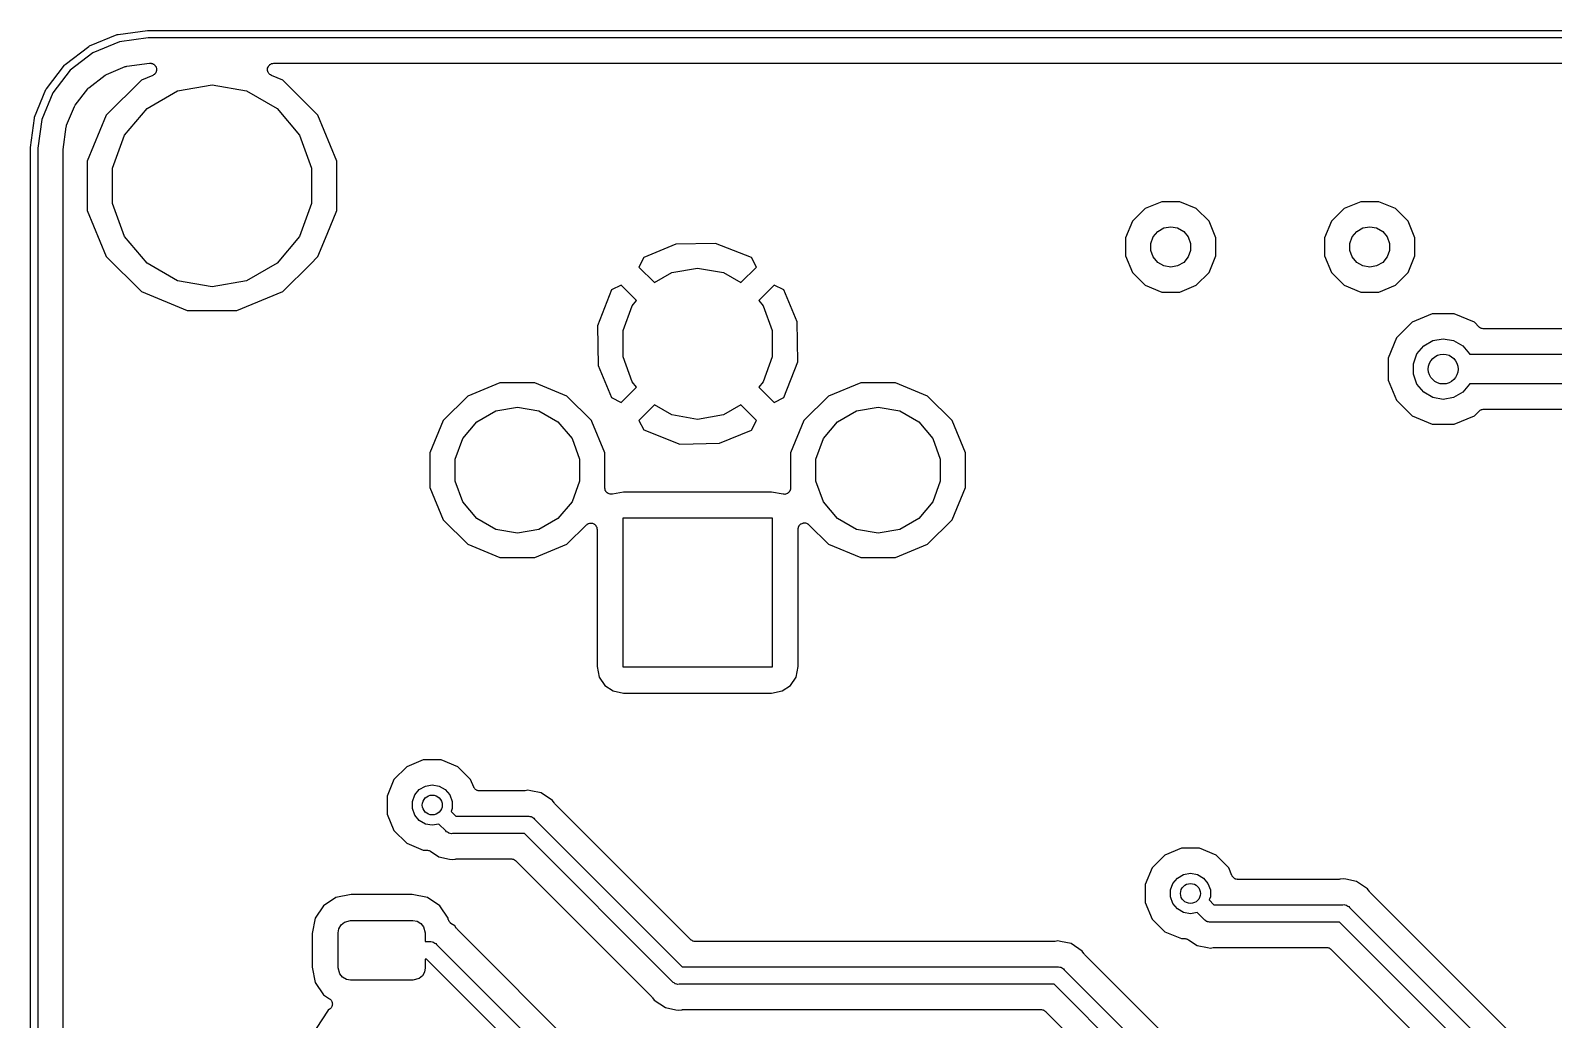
# Model space of a CAD drawing. Extents: x 51.7 to 143, y -96 to -37.9.
# Drawn here: x 51.74 to 82.35, y -57.78 to -37.9 of the extents above; entities that cross this region are included whole.
import ezdxf

# ---------------------------------------------------------------- set-up
doc = ezdxf.new("R2010")
doc.units = 0
doc.header["$MEASUREMENT"] = 0
doc.layers.add('BLACK', color=7, linetype='CONTINUOUS')

msp = doc.modelspace()

# ---------------------------------------------------------------- linework, layer by layer
at = {"layer": 'BLACK', "linetype": 'CONTINUOUS'}
for p, q in [((53.5005, -37.9765), (54.0906, -37.8989)), ((54.0906, -37.8989), (54.0954, -37.898)), ((54.0954, -37.898), (83.9536, -37.898)), ((52.4399, -38.5831), (52.9133, -38.2198)), ((52.9133, -38.2198), (52.9303, -38.21)), ((52.9303, -38.21), (53.4816, -37.9816)), ((53.5299, -38.124), (52.9968, -38.3448)), ((53.4816, -37.9816), (53.5005, -37.9765)), ((54.1069, -38.048), (53.5299, -38.124)), ((83.872, -38.048), (54.1069, -38.048)), ((52.9968, -38.3448), (52.539, -38.696)), ((53.6791, -38.6167), (54.132, -38.5571)), ((54.132, -38.5571), (54.1386, -38.5574)), ((54.1386, -38.5574), (54.1443, -38.5561)), ((54.1443, -38.5561), (54.1463, -38.5564)), ((54.1463, -38.5564), (54.1485, -38.556)), ((54.1485, -38.556), (54.1498, -38.556)), ((54.1498, -38.556), (54.1639, -38.5585)), ((54.1639, -38.5585), (54.176, -38.559)), ((54.176, -38.559), (54.1806, -38.5609)), ((54.1806, -38.5609), (54.188, -38.5619)), ((54.188, -38.5619), (54.1905, -38.5632)), ((54.1905, -38.5632), (54.1933, -38.5637)), ((54.1933, -38.5637), (54.2086, -38.5725)), ((56.572, -38.5733), (56.5887, -38.5637)), ((56.5887, -38.5637), (56.5915, -38.5632)), ((56.5915, -38.5632), (56.594, -38.5619)), ((56.594, -38.5619), (56.6131, -38.5594)), ((56.6131, -38.5594), (56.6322, -38.556)), ((56.6322, -38.556), (83.237, -38.556)), ((52.0628, -39.0703), (52.4261, -38.5969)), ((52.539, -38.696), (52.1878, -39.1538)), ((52.4261, -38.5969), (52.4399, -38.5831)), ((52.9146, -39.0482), (53.2398, -38.7987)), ((53.2398, -38.7987), (53.2545, -38.791)), ((53.2545, -38.791), (53.2685, -38.7821)), ((53.2685, -38.7821), (53.6471, -38.6253)), ((53.6471, -38.6253), (53.6633, -38.6217)), ((53.6633, -38.6217), (53.6791, -38.6167)), ((54.1984, -38.8003), (53.9703, -38.8948)), ((54.2044, -38.7965), (54.1984, -38.8003)), ((54.2072, -38.7956), (54.2044, -38.7965)), ((54.214, -38.7905), (54.2072, -38.7956)), ((54.2086, -38.5725), (54.2168, -38.5759)), ((54.2147, -38.7899), (54.214, -38.7905)), ((54.2315, -38.7803), (54.2147, -38.7899)), ((54.2168, -38.5759), (54.2192, -38.5781)), ((54.2192, -38.5781), (54.2272, -38.5822)), ((54.2272, -38.5822), (54.2291, -38.5843)), ((54.2291, -38.5843), (54.2315, -38.5857)), ((54.2315, -38.5857), (54.2439, -38.6005)), ((54.2333, -38.7781), (54.2315, -38.7803)), ((54.2356, -38.7766), (54.2333, -38.7781)), ((54.2409, -38.7698), (54.2356, -38.7766)), ((54.2422, -38.7688), (54.2409, -38.7698)), ((54.2447, -38.7648), (54.2422, -38.7688)), ((54.2439, -38.6005), (54.2452, -38.6019)), ((54.2474, -38.7613), (54.2447, -38.7648)), ((54.2452, -38.6019), (54.2493, -38.6057)), ((54.2598, -38.7465), (54.2474, -38.7613)), ((54.2493, -38.6057), (54.2502, -38.6073)), ((54.2502, -38.6073), (54.257, -38.6148)), ((54.257, -38.6148), (54.258, -38.6174)), ((54.258, -38.6174), (54.2598, -38.6195)), ((54.2598, -38.6195), (54.2664, -38.6377)), ((54.2608, -38.7439), (54.2598, -38.7465)), ((54.2625, -38.7416), (54.2608, -38.7439)), ((54.2655, -38.7323), (54.2625, -38.7416)), ((54.2659, -38.7316), (54.2655, -38.7323)), ((54.2664, -38.7294), (54.2659, -38.7316)), ((54.2664, -38.6377), (54.2684, -38.6424)), ((54.2683, -38.7232), (54.2664, -38.7294)), ((54.2749, -38.7051), (54.2683, -38.7232)), ((54.2684, -38.6424), (54.2697, -38.6448)), ((54.2697, -38.6448), (54.2698, -38.6457)), ((54.2698, -38.6457), (54.2738, -38.6555)), ((54.2738, -38.6555), (54.274, -38.6583)), ((54.274, -38.6583), (54.2749, -38.6609)), ((54.2749, -38.6609), (54.2749, -38.6803)), ((54.2749, -38.6803), (54.2752, -38.6869)), ((54.2758, -38.6996), (54.2749, -38.7023)), ((54.2749, -38.7023), (54.2749, -38.7051)), ((54.2752, -38.6869), (54.2754, -38.6885)), ((54.2754, -38.6885), (54.2753, -38.6891)), ((54.2753, -38.6891), (54.2758, -38.6996)), ((56.5062, -38.6996), (56.5071, -38.6803)), ((56.5071, -38.7022), (56.5062, -38.6996)), ((56.5071, -38.6609), (56.508, -38.6583)), ((56.5071, -38.6803), (56.5071, -38.6609)), ((56.5071, -38.7051), (56.5071, -38.7022)), ((56.5137, -38.7232), (56.5071, -38.7051)), ((56.508, -38.6583), (56.5082, -38.6555)), ((56.5082, -38.6555), (56.5156, -38.6377)), ((56.5195, -38.7416), (56.5137, -38.7232)), ((56.5156, -38.6377), (56.5222, -38.6195)), ((56.5212, -38.7439), (56.5195, -38.7416)), ((56.5222, -38.7465), (56.5212, -38.7439)), ((56.5222, -38.6195), (56.524, -38.6174)), ((56.5346, -38.7613), (56.5222, -38.7465)), ((56.524, -38.6174), (56.525, -38.6148)), ((56.525, -38.6148), (56.5381, -38.6005)), ((56.5464, -38.7766), (56.5346, -38.7613)), ((56.5381, -38.6005), (56.5505, -38.5857)), ((56.5487, -38.7781), (56.5464, -38.7766)), ((56.5505, -38.7803), (56.5487, -38.7781)), ((56.5505, -38.5857), (56.553, -38.5843)), ((56.5673, -38.79), (56.5505, -38.7803)), ((56.553, -38.5843), (56.5548, -38.5822)), ((56.5548, -38.5822), (56.572, -38.5733)), ((56.5836, -38.8003), (56.5673, -38.79)), ((56.8117, -38.8948), (56.5836, -38.8003)), ((51.8246, -39.6386), (52.053, -39.0873)), ((52.1878, -39.1538), (51.967, -39.6869)), ((52.053, -39.0873), (52.0628, -39.0703)), ((52.6417, -39.3967), (52.8912, -39.0716)), ((52.8912, -39.0716), (52.9034, -39.0604)), ((52.9034, -39.0604), (52.9146, -39.0482)), ((53.9703, -38.8948), (53.2648, -39.6003)), ((54.0856, -39.4653), (54.6964, -39.1126)), ((54.6964, -39.1126), (55.391, -38.9901)), ((55.391, -38.9901), (56.0856, -39.1126)), ((56.0856, -39.1126), (56.6964, -39.4653)), ((57.5172, -39.6003), (56.8117, -38.8948)), ((52.4683, -39.8041), (52.6251, -39.4255)), ((52.6251, -39.4255), (52.634, -39.4115)), ((52.634, -39.4115), (52.6417, -39.3967)), ((53.6322, -40.0056), (54.0856, -39.4653)), ((56.6964, -39.4653), (57.1498, -40.0056)), ((51.7418, -40.2476), (51.8195, -39.6576)), ((51.8195, -39.6576), (51.8246, -39.6386)), ((51.8246, -39.6386), (51.8246, -39.6386)), ((51.967, -39.6869), (51.891, -40.2639)), ((53.2648, -39.6003), (52.883, -40.5221)), ((57.899, -40.5221), (57.5172, -39.6003)), ((52.4001, -40.289), (52.4597, -39.8361)), ((52.4597, -39.8361), (52.4647, -39.8203)), ((52.4647, -39.8203), (52.4683, -39.8041)), ((53.391, -40.6683), (53.6322, -40.0056)), ((57.1498, -40.0056), (57.391, -40.6683)), ((51.741, -40.2524), (51.7418, -40.2476)), ((51.741, -93.8596), (51.741, -40.2524)), ((51.891, -40.2639), (51.891, -93.8502)), ((52.399, -40.3055), (52.4005, -40.2973)), ((52.399, -62.1734), (52.399, -40.3055)), ((52.4005, -40.2973), (52.4001, -40.289)), ((52.883, -40.5221), (52.883, -41.5199)), ((53.391, -41.3737), (53.391, -40.6683)), ((57.391, -40.6683), (57.391, -41.3737)), ((57.899, -41.5199), (57.899, -40.5221)), ((52.883, -41.5199), (53.2648, -42.4417)), ((53.6322, -42.0364), (53.391, -41.3737)), ((57.391, -41.3737), (57.1498, -42.0364)), ((57.7028, -41.9935), (57.899, -41.5199)), ((74.1457, -41.4782), (73.8902, -41.7337)), ((74.4794, -41.34), (74.1457, -41.4782)), ((74.8406, -41.34), (74.4794, -41.34)), ((75.1743, -41.4782), (74.8406, -41.34)), ((75.4298, -41.7337), (75.1743, -41.4782)), ((78.1457, -41.4782), (77.8902, -41.7337)), ((78.4794, -41.34), (78.1457, -41.4782)), ((78.8406, -41.34), (78.4794, -41.34)), ((79.1743, -41.4782), (78.8406, -41.34)), ((79.4298, -41.7337), (79.1743, -41.4782)), ((73.8902, -41.7337), (73.752, -42.0674)), ((74.3082, -42.0449), (74.3989, -41.9369)), ((74.3989, -41.9369), (74.5211, -41.8663)), ((74.5211, -41.8663), (74.66, -41.8418)), ((74.66, -41.8418), (74.7989, -41.8663)), ((74.7989, -41.8663), (74.9211, -41.9369)), ((74.9211, -41.9369), (75.0118, -42.0449)), ((75.568, -42.0674), (75.4298, -41.7337)), ((77.8902, -41.7337), (77.752, -42.0674)), ((78.3082, -42.0449), (78.3989, -41.9369)), ((78.3989, -41.9369), (78.5211, -41.8663)), ((78.5211, -41.8663), (78.66, -41.8418)), ((78.66, -41.8418), (78.7989, -41.8663)), ((78.7989, -41.8663), (78.9211, -41.9369)), ((78.9211, -41.9369), (79.0118, -42.0449)), ((79.568, -42.0674), (79.4298, -41.7337)), ((54.0856, -42.5767), (53.6322, -42.0364)), ((57.1498, -42.0364), (56.6964, -42.5767)), ((57.5172, -42.4417), (57.7028, -41.9935)), ((57.7028, -41.9935), (57.7028, -41.9935)), ((64.712, -42.196), (64.0687, -42.4625)), ((65.512, -42.1807), (64.712, -42.196)), ((66.2339, -42.4637), (65.512, -42.1807)), ((73.752, -42.0674), (73.752, -42.4286)), ((74.26, -42.1775), (74.3082, -42.0449)), ((74.26, -42.3185), (74.26, -42.1775)), ((75.0118, -42.0449), (75.06, -42.1775)), ((75.06, -42.1775), (75.06, -42.3185)), ((75.568, -42.4286), (75.568, -42.0674)), ((77.752, -42.0674), (77.752, -42.4286)), ((78.26, -42.1775), (78.3082, -42.0449)), ((78.26, -42.3185), (78.26, -42.1775)), ((79.0118, -42.0449), (79.06, -42.1775)), ((79.06, -42.1775), (79.06, -42.3185)), ((79.568, -42.4286), (79.568, -42.0674)), ((53.2648, -42.4417), (53.9703, -43.1472)), ((57.3666, -42.5922), (57.5172, -42.4417)), ((64.0687, -42.4625), (63.9712, -42.657)), ((66.3308, -42.657), (66.2339, -42.4637)), ((73.752, -42.4286), (73.8902, -42.7623)), ((74.3082, -42.4511), (74.26, -42.3185)), ((74.3989, -42.5591), (74.3082, -42.4511)), ((75.0118, -42.4511), (74.9211, -42.5591)), ((75.06, -42.3185), (75.0118, -42.4511)), ((75.4298, -42.7623), (75.568, -42.4286)), ((77.752, -42.4286), (77.8902, -42.7623)), ((78.3082, -42.4511), (78.26, -42.3185)), ((78.3989, -42.5591), (78.3082, -42.4511)), ((79.0118, -42.4511), (78.9211, -42.5591)), ((79.06, -42.3185), (79.0118, -42.4511)), ((79.4298, -42.7623), (79.568, -42.4286)), ((54.6964, -42.9294), (54.0856, -42.5767)), ((56.6964, -42.5767), (56.0856, -42.9294)), ((56.8117, -43.1472), (57.3666, -42.5922)), ((57.3666, -42.5922), (57.3666, -42.5922)), ((63.9712, -42.657), (64.2807, -42.9664)), ((64.2807, -42.9664), (64.6301, -42.7647)), ((64.6301, -42.7647), (65.151, -42.6729)), ((65.151, -42.6729), (65.6719, -42.7647)), ((65.6719, -42.7647), (66.0213, -42.9664)), ((66.0213, -42.9664), (66.3308, -42.657)), ((73.8902, -42.7623), (74.1457, -43.0178)), ((74.5211, -42.6297), (74.3989, -42.5591)), ((74.66, -42.6542), (74.5211, -42.6297)), ((74.7989, -42.6297), (74.66, -42.6542)), ((74.9211, -42.5591), (74.7989, -42.6297)), ((75.1743, -43.0178), (75.4298, -42.7623)), ((77.8902, -42.7623), (78.1457, -43.0178)), ((78.5211, -42.6297), (78.3989, -42.5591)), ((78.66, -42.6542), (78.5211, -42.6297)), ((78.7989, -42.6297), (78.66, -42.6542)), ((78.9211, -42.5591), (78.7989, -42.6297)), ((79.1743, -43.0178), (79.4298, -42.7623)), ((53.9703, -43.1472), (54.8921, -43.529)), ((55.391, -43.0519), (54.6964, -42.9294)), ((56.0856, -42.9294), (55.391, -43.0519)), ((55.8899, -43.529), (56.8117, -43.1472)), ((63.4187, -43.1131), (63.1357, -43.835)), ((63.612, -43.0162), (63.4187, -43.1131)), ((63.9224, -43.3266), (63.612, -43.0162)), ((66.69, -43.0162), (66.3796, -43.3266)), ((66.8845, -43.1137), (66.69, -43.0162)), ((67.151, -43.757), (66.8845, -43.1137)), ((74.1457, -43.0178), (74.4794, -43.156)), ((74.4794, -43.156), (74.8406, -43.156)), ((74.8406, -43.156), (75.1743, -43.0178)), ((78.1457, -43.0178), (78.4794, -43.156)), ((78.4794, -43.156), (78.8406, -43.156)), ((78.8406, -43.156), (79.1743, -43.0178)), ((63.651, -43.9315), (63.8319, -43.4344)), ((63.8319, -43.4344), (63.9224, -43.3266)), ((66.3796, -43.3266), (66.4701, -43.4344)), ((66.4701, -43.4344), (66.651, -43.9315)), ((54.8921, -43.529), (55.8899, -43.529)), ((67.1663, -44.557), (67.151, -43.757)), ((79.5094, -43.7647), (79.1977, -44.0764)), ((79.9166, -43.596), (79.5094, -43.7647)), ((80.3574, -43.596), (79.9166, -43.596)), ((80.7646, -43.7647), (80.3574, -43.596)), ((80.8588, -43.8588), (80.7646, -43.7647)), ((63.1357, -43.835), (63.151, -44.635)), ((63.651, -44.4605), (63.651, -43.9315)), ((66.651, -43.9315), (66.651, -44.4605)), ((79.1977, -44.0764), (79.029, -44.4836)), ((80.8633, -43.862), (80.8588, -43.8588)), ((80.8669, -43.8663), (80.8633, -43.862)), ((80.8813, -43.8746), (80.8669, -43.8663)), ((80.8949, -43.8841), (80.8813, -43.8746)), ((80.9003, -43.8855), (80.8949, -43.8841)), ((80.9051, -43.8883), (80.9003, -43.8855)), ((80.9215, -43.8912), (80.9051, -43.8883)), ((80.9375, -43.8955), (80.9215, -43.8912)), ((80.9431, -43.895), (80.9375, -43.8955)), ((80.9486, -43.896), (80.9431, -43.895)), ((94.6499, -43.896), (80.9486, -43.896)), ((79.6094, -44.3994), (79.7454, -44.2373)), ((79.7454, -44.2373), (79.9286, -44.1315)), ((79.9286, -44.1315), (80.137, -44.0947)), ((80.137, -44.0947), (80.3454, -44.1315)), ((80.3454, -44.1315), (80.5286, -44.2373)), ((80.5286, -44.2373), (80.6646, -44.3994)), ((63.151, -44.635), (63.4175, -45.2783)), ((63.8319, -44.9576), (63.651, -44.4605)), ((66.651, -44.4605), (66.4701, -44.9576)), ((66.8833, -45.2789), (67.1663, -44.557)), ((79.029, -44.4836), (79.029, -44.9244)), ((79.537, -44.5982), (79.6094, -44.3994)), ((79.537, -44.8098), (79.537, -44.5982)), ((80.6646, -44.3994), (80.6663, -44.404)), ((80.6663, -44.404), (94.7289, -44.404)), ((61.1783, -44.978), (60.5322, -45.2456)), ((61.8777, -44.978), (61.1783, -44.978)), ((62.5238, -45.2456), (61.8777, -44.978)), ((63.9224, -45.0654), (63.8319, -44.9576)), ((66.4701, -44.9576), (66.3796, -45.0654)), ((68.4283, -44.978), (67.7822, -45.2456)), ((69.1277, -44.978), (68.4283, -44.978)), ((69.7738, -45.2456), (69.1277, -44.978)), ((79.029, -44.9244), (79.1977, -45.3316)), ((79.6094, -45.0086), (79.537, -44.8098)), ((60.5322, -45.2456), (60.0376, -45.7402)), ((63.0184, -45.7402), (62.5238, -45.2456)), ((63.4175, -45.2783), (63.612, -45.3758)), ((63.612, -45.3758), (63.9224, -45.0654)), ((66.3796, -45.0654), (66.69, -45.3758)), ((66.69, -45.3758), (66.8833, -45.2789)), ((67.7822, -45.2456), (67.2876, -45.7402)), ((70.2684, -45.7402), (69.7738, -45.2456)), ((79.7454, -45.1707), (79.6094, -45.0086)), ((79.9286, -45.2765), (79.7454, -45.1707)), ((80.137, -45.3133), (79.9286, -45.2765)), ((80.3454, -45.2765), (80.137, -45.3133)), ((80.5286, -45.1707), (80.3454, -45.2765)), ((80.6646, -45.0086), (80.5286, -45.1707)), ((80.6663, -45.004), (80.6646, -45.0086)), ((94.6177, -45.004), (80.6663, -45.004)), ((60.7121, -45.7637), (61.0939, -45.5433)), ((61.0939, -45.5433), (61.528, -45.4667)), ((61.528, -45.4667), (61.9621, -45.5433)), ((61.9621, -45.5433), (62.3439, -45.7637)), ((64.2807, -45.4256), (63.9712, -45.735)), ((64.6301, -45.6273), (64.2807, -45.4256)), ((66.0213, -45.4256), (65.6719, -45.6273)), ((66.3308, -45.735), (66.0213, -45.4256)), ((67.9621, -45.7637), (68.3439, -45.5433)), ((68.3439, -45.5433), (68.778, -45.4667)), ((68.778, -45.4667), (69.2121, -45.5433)), ((69.2121, -45.5433), (69.5939, -45.7637)), ((79.1977, -45.3316), (79.5094, -45.6433)), ((80.7646, -45.6433), (80.8588, -45.5492)), ((80.8588, -45.5492), (80.8633, -45.546)), ((80.8633, -45.546), (80.8669, -45.5417)), ((80.8669, -45.5417), (80.8813, -45.5334)), ((80.8813, -45.5334), (80.8949, -45.5239)), ((80.8949, -45.5239), (80.9003, -45.5225)), ((80.9003, -45.5225), (80.9051, -45.5197)), ((80.9051, -45.5197), (80.9215, -45.5168)), ((80.9215, -45.5168), (80.9375, -45.5125)), ((80.9375, -45.5125), (80.9431, -45.513)), ((80.9431, -45.513), (80.9486, -45.512)), ((80.9486, -45.512), (94.3547, -45.512)), ((60.0376, -45.7402), (59.77, -46.3863)), ((60.4288, -46.1014), (60.7121, -45.7637)), ((62.3439, -45.7637), (62.6272, -46.1014)), ((63.026, -45.7586), (63.0184, -45.7402)), ((63.286, -46.3863), (63.026, -45.7586)), ((63.026, -45.7586), (63.026, -45.7586)), ((63.9712, -45.735), (64.0681, -45.9283)), ((65.151, -45.7191), (64.6301, -45.6273)), ((65.6719, -45.6273), (65.151, -45.7191)), ((66.2333, -45.9295), (66.3308, -45.735)), ((67.2876, -45.7402), (67.02, -46.3863)), ((67.6788, -46.1014), (67.9621, -45.7637)), ((69.5939, -45.7637), (69.8772, -46.1014)), ((70.536, -46.3863), (70.2684, -45.7402)), ((79.5094, -45.6433), (79.9166, -45.812)), ((79.9166, -45.812), (80.3574, -45.812)), ((80.3574, -45.812), (80.7646, -45.6433)), ((60.278, -46.5156), (60.4288, -46.1014)), ((62.6272, -46.1014), (62.778, -46.5156)), ((64.0681, -45.9283), (64.79, -46.2113)), ((64.79, -46.2113), (65.59, -46.196)), ((65.59, -46.196), (66.2333, -45.9295)), ((67.528, -46.5156), (67.6788, -46.1014)), ((69.8772, -46.1014), (70.028, -46.5156)), ((59.77, -46.3863), (59.77, -47.0857)), ((60.278, -46.9564), (60.278, -46.5156)), ((62.778, -46.5156), (62.778, -46.9564)), ((63.286, -47.0959), (63.286, -46.3863)), ((67.02, -46.3863), (67.02, -47.0967)), ((67.528, -46.9564), (67.528, -46.5156)), ((70.028, -46.5156), (70.028, -46.9564)), ((70.536, -47.0857), (70.536, -46.3863)), ((59.77, -47.0857), (60.0376, -47.7318)), ((60.4288, -47.3706), (60.278, -46.9564)), ((62.778, -46.9564), (62.6272, -47.3706)), ((63.2862, -47.0973), (63.286, -47.0959)), ((63.286, -47.0987), (63.2862, -47.0973)), ((63.2901, -47.119), (63.286, -47.0987)), ((63.2937, -47.1393), (63.2901, -47.119)), ((63.2944, -47.1406), (63.2937, -47.1393)), ((63.2946, -47.1419), (63.2944, -47.1406)), ((63.3054, -47.1596), (63.2946, -47.1419)), ((67.0114, -47.1427), (67.0006, -47.1604)), ((67.0116, -47.1413), (67.0114, -47.1427)), ((67.0123, -47.1401), (67.0116, -47.1413)), ((67.0159, -47.1198), (67.0123, -47.1401)), ((67.02, -47.0995), (67.0159, -47.1198)), ((67.02, -47.0967), (67.0198, -47.0981)), ((67.0198, -47.0981), (67.02, -47.0995)), ((67.6788, -47.3706), (67.528, -46.9564)), ((70.028, -46.9564), (69.8772, -47.3706)), ((70.2684, -47.7318), (70.536, -47.0857)), ((60.7121, -47.7083), (60.4288, -47.3706)), ((62.6272, -47.3706), (62.3439, -47.7083)), ((63.3157, -47.1775), (63.3054, -47.1596)), ((63.3168, -47.1784), (63.3157, -47.1775)), ((63.3175, -47.1796), (63.3168, -47.1784)), ((63.3336, -47.1926), (63.3175, -47.1796)), ((63.3495, -47.2059), (63.3336, -47.1926)), ((63.3508, -47.2064), (63.3495, -47.2059)), ((63.3519, -47.2072), (63.3508, -47.2064)), ((63.3715, -47.2139), (63.3519, -47.2072)), ((63.3909, -47.221), (63.3715, -47.2139)), ((63.3924, -47.221), (63.3909, -47.221)), ((63.3937, -47.2214), (63.3924, -47.221)), ((63.4144, -47.221), (63.3937, -47.2214)), ((63.4351, -47.221), (63.4144, -47.221)), ((63.4364, -47.2205), (63.4351, -47.221)), ((63.4378, -47.2205), (63.4364, -47.2205)), ((63.6635, -47.1756), (63.4378, -47.2205)), ((66.6385, -47.1756), (63.6635, -47.1756)), ((66.8682, -47.2213), (66.6385, -47.1756)), ((66.8696, -47.2213), (66.8682, -47.2213)), ((66.8709, -47.2218), (66.8696, -47.2213)), ((66.8916, -47.2218), (66.8709, -47.2218)), ((66.9123, -47.2222), (66.8916, -47.2218)), ((66.9137, -47.2218), (66.9123, -47.2222)), ((66.9151, -47.2218), (66.9137, -47.2218)), ((66.9345, -47.2147), (66.9151, -47.2218)), ((66.9541, -47.208), (66.9345, -47.2147)), ((66.9552, -47.2072), (66.9541, -47.208)), ((66.9565, -47.2067), (66.9552, -47.2072)), ((66.9723, -47.1934), (66.9565, -47.2067)), ((66.9885, -47.1804), (66.9723, -47.1934)), ((66.9892, -47.1792), (66.9885, -47.1804)), ((66.9903, -47.1783), (66.9892, -47.1792)), ((67.0006, -47.1604), (66.9903, -47.1783)), ((67.9621, -47.7083), (67.6788, -47.3706)), ((69.8772, -47.3706), (69.5939, -47.7083)), ((60.0376, -47.7318), (60.5322, -48.2264)), ((61.0939, -47.9287), (60.7121, -47.7083)), ((62.3439, -47.7083), (61.9621, -47.9287)), ((63.651, -50.696), (63.651, -47.696)), ((63.651, -47.696), (66.651, -47.696)), ((66.651, -47.696), (66.651, -50.696)), ((68.3439, -47.9287), (67.9621, -47.7083)), ((69.5939, -47.7083), (69.2121, -47.9287)), ((69.7738, -48.2264), (70.2684, -47.7318)), ((61.528, -48.0053), (61.0939, -47.9287)), ((61.9621, -47.9287), (61.528, -48.0053)), ((62.5238, -48.2264), (62.9138, -47.8364)), ((62.9138, -47.8364), (62.9273, -47.8269)), ((62.9273, -47.8269), (62.9401, -47.8162)), ((62.9401, -47.8162), (62.9453, -47.8143)), ((62.9453, -47.8143), (62.9499, -47.8111)), ((62.9499, -47.8111), (62.9659, -47.8068)), ((62.9659, -47.8068), (62.9815, -47.8012)), ((62.9815, -47.8012), (62.9871, -47.8012)), ((62.9871, -47.8012), (62.9925, -47.7997)), ((62.9925, -47.7997), (63.009, -47.8012)), ((63.009, -47.8012), (63.0256, -47.8012)), ((63.0256, -47.8012), (63.0309, -47.8031)), ((63.0309, -47.8031), (63.0364, -47.8036)), ((63.0364, -47.8036), (63.0515, -47.8106)), ((63.0515, -47.8106), (63.0671, -47.8162)), ((63.0671, -47.8162), (63.0713, -47.8198)), ((63.0713, -47.8198), (63.0764, -47.8222)), ((63.0764, -47.8222), (63.0881, -47.8339)), ((63.0881, -47.8339), (63.1008, -47.8446)), ((63.1008, -47.8446), (63.1036, -47.8494)), ((63.1036, -47.8494), (63.1076, -47.8534)), ((63.1076, -47.8534), (63.1146, -47.8684)), ((63.1146, -47.8684), (63.1229, -47.8828)), ((63.1229, -47.8828), (63.1239, -47.8883)), ((63.1239, -47.8883), (63.1262, -47.8934)), ((63.1262, -47.8934), (63.1277, -47.9099)), ((63.1277, -47.9099), (63.1306, -47.9262)), ((63.1306, -47.9262), (63.1306, -50.6835)), ((67.1714, -47.9222), (67.1743, -47.9059)), ((67.1714, -50.6835), (67.1714, -47.9222)), ((67.1743, -47.9059), (67.1758, -47.8894)), ((67.1758, -47.8894), (67.1781, -47.8843)), ((67.1781, -47.8843), (67.1791, -47.8788)), ((67.1791, -47.8788), (67.1874, -47.8644)), ((67.1874, -47.8644), (67.1944, -47.8494)), ((67.1944, -47.8494), (67.1984, -47.8454)), ((67.1984, -47.8454), (67.2012, -47.8406)), ((67.2012, -47.8406), (67.2139, -47.8299)), ((67.2139, -47.8299), (67.2256, -47.8182)), ((67.2256, -47.8182), (67.2307, -47.8158)), ((67.2307, -47.8158), (67.2349, -47.8122)), ((67.2349, -47.8122), (67.2505, -47.8066)), ((67.2505, -47.8066), (67.2656, -47.7996)), ((67.2656, -47.7996), (67.2711, -47.7991)), ((67.2711, -47.7991), (67.2764, -47.7972)), ((67.2764, -47.7972), (67.293, -47.7972)), ((67.293, -47.7972), (67.3095, -47.7957)), ((67.3095, -47.7957), (67.3149, -47.7972)), ((67.3149, -47.7972), (67.3205, -47.7972)), ((67.3205, -47.7972), (67.3361, -47.8028)), ((67.3361, -47.8028), (67.3521, -47.8071)), ((67.3521, -47.8071), (67.3567, -47.8103)), ((67.3567, -47.8103), (67.3619, -47.8122)), ((67.3619, -47.8122), (67.3746, -47.8229)), ((67.3746, -47.8229), (67.3882, -47.8324)), ((67.3882, -47.8324), (67.7822, -48.2264)), ((68.778, -48.0053), (68.3439, -47.9287)), ((69.2121, -47.9287), (68.778, -48.0053)), ((60.5322, -48.2264), (61.1783, -48.494)), ((61.8777, -48.494), (62.5238, -48.2264)), ((67.7822, -48.2264), (68.4283, -48.494)), ((69.1277, -48.494), (69.7738, -48.2264)), ((61.1783, -48.494), (61.8777, -48.494)), ((68.4283, -48.494), (69.1277, -48.494)), ((63.1306, -50.6835), (63.1725, -50.8942)), ((66.651, -50.696), (63.651, -50.696)), ((67.1295, -50.8942), (67.1714, -50.6835)), ((63.1725, -50.8942), (63.2848, -51.0622)), ((63.2848, -51.0622), (63.4528, -51.1745)), ((66.8492, -51.1745), (67.0172, -51.0622)), ((67.0172, -51.0622), (67.1295, -50.8942)), ((63.4528, -51.1745), (63.6635, -51.2164)), ((63.6635, -51.2164), (66.6385, -51.2164)), ((66.6385, -51.2164), (66.8492, -51.1745)), ((59.6364, -52.559), (59.3027, -52.6972)), ((59.9976, -52.559), (59.6364, -52.559)), ((60.3313, -52.6972), (59.9976, -52.559)), ((59.0472, -52.9527), (58.909, -53.2864)), ((59.3027, -52.6972), (59.0472, -52.9527)), ((60.5868, -52.9527), (60.3313, -52.6972)), ((60.6501, -53.1056), (60.5868, -52.9527)), ((59.417, -53.3965), (59.4652, -53.2639)), ((59.4652, -53.2639), (59.5559, -53.1559)), ((59.5559, -53.1559), (59.6781, -53.0853)), ((59.6781, -53.0853), (59.817, -53.0608)), ((59.817, -53.0608), (59.9559, -53.0853)), ((59.9559, -53.0853), (60.0781, -53.1559)), ((60.0781, -53.1559), (60.1688, -53.2639)), ((60.1688, -53.2639), (60.217, -53.3965)), ((60.6546, -53.1126), (60.6501, -53.1056)), ((60.6575, -53.1205), (60.6546, -53.1126)), ((60.6664, -53.1311), (60.6575, -53.1205)), ((60.6738, -53.1428), (60.6664, -53.1311)), ((60.6804, -53.1479), (60.6738, -53.1428)), ((60.6858, -53.1543), (60.6804, -53.1479)), ((60.6978, -53.1612), (60.6858, -53.1543)), ((60.7088, -53.1696), (60.6978, -53.1612)), ((60.7168, -53.1722), (60.7088, -53.1696)), ((60.724, -53.1763), (60.7168, -53.1722)), ((60.7377, -53.1787), (60.724, -53.1763)), ((60.7509, -53.1829), (60.7377, -53.1787)), ((60.7592, -53.1825), (60.7509, -53.1829)), ((60.7674, -53.184), (60.7592, -53.1825)), ((61.6612, -53.184), (60.7674, -53.184)), ((61.6735, -53.1818), (61.6612, -53.184)), ((61.686, -53.1816), (61.6735, -53.1818)), ((61.741, -53.1706), (61.686, -53.1816)), ((61.796, -53.1816), (61.741, -53.1706)), ((62.0075, -53.2236), (61.796, -53.1816)), ((61.796, -53.1816), (61.796, -53.1816)), ((62.2334, -53.3746), (62.0075, -53.2236)), ((58.909, -53.2864), (58.909, -53.6476)), ((59.417, -53.5375), (59.417, -53.3965)), ((59.4652, -53.6701), (59.417, -53.5375)), ((60.217, -53.5375), (60.1951, -53.5976)), ((60.217, -53.3965), (60.217, -53.5375)), ((62.2646, -53.4212), (62.2334, -53.3746)), ((62.2732, -53.4302), (62.2646, -53.4212)), ((62.2804, -53.4405), (62.2732, -53.4302)), ((65.0157, -56.1758), (62.2804, -53.4405)), ((58.909, -53.6476), (59.0472, -53.9813)), ((59.5559, -53.7781), (59.4652, -53.6701)), ((59.6781, -53.8487), (59.5559, -53.7781)), ((59.817, -53.8732), (59.6781, -53.8487)), ((59.9519, -53.8494), (59.817, -53.8732)), ((60.0879, -53.9853), (59.9519, -53.8494)), ((60.1951, -53.5976), (60.2895, -53.692)), ((60.2895, -53.692), (61.7334, -53.692)), ((61.7334, -53.692), (61.7565, -53.69)), ((61.7565, -53.69), (61.7789, -53.696)), ((61.7789, -53.696), (61.8018, -53.7)), ((61.8018, -53.7), (61.8085, -53.7039)), ((61.8085, -53.7039), (61.8161, -53.7059)), ((61.8161, -53.7059), (61.8351, -53.7193)), ((61.8351, -53.7193), (61.8552, -53.7309)), ((61.8552, -53.7309), (61.8701, -53.7487)), ((61.8701, -53.7487), (64.8425, -56.721)), ((59.0472, -53.9813), (59.3027, -54.2368)), ((60.1028, -54.0031), (60.0879, -53.9853)), ((60.1229, -54.0147), (60.1028, -54.0031)), ((60.1419, -54.028), (60.1229, -54.0147)), ((60.1494, -54.0301), (60.1419, -54.028)), ((60.1562, -54.034), (60.1494, -54.0301)), ((60.1791, -54.038), (60.1562, -54.034)), ((60.2015, -54.044), (60.1791, -54.038)), ((60.2246, -54.042), (60.2015, -54.044)), ((61.6685, -54.042), (60.2246, -54.042)), ((64.6409, -57.0143), (61.6685, -54.042)), ((59.3027, -54.2368), (59.6364, -54.375)), ((59.6364, -54.375), (59.7094, -54.375)), ((59.7094, -54.375), (59.7244, -54.3776)), ((59.7244, -54.3776), (59.7396, -54.3786)), ((59.7396, -54.3786), (59.746, -54.3814)), ((59.746, -54.3814), (59.7528, -54.3827)), ((59.7528, -54.3827), (59.766, -54.3903)), ((59.766, -54.3903), (59.7799, -54.3964)), ((59.7799, -54.3964), (59.9505, -54.5104)), ((74.5427, -54.4752), (74.2872, -54.7307)), ((74.8764, -54.337), (74.5427, -54.4752)), ((75.2376, -54.337), (74.8764, -54.337)), ((75.5713, -54.4752), (75.2376, -54.337)), ((75.8268, -54.7307), (75.5713, -54.4752)), ((59.9505, -54.5104), (60.162, -54.5524)), ((60.162, -54.5524), (60.162, -54.5524)), ((60.162, -54.5524), (60.217, -54.5634)), ((60.217, -54.5634), (60.272, -54.5524)), ((60.272, -54.5524), (60.2845, -54.5522)), ((60.2845, -54.5522), (60.2968, -54.55)), ((60.2968, -54.55), (61.4055, -54.55)), ((61.4055, -54.55), (61.411, -54.551)), ((61.411, -54.551), (61.4166, -54.5505)), ((61.4166, -54.5505), (61.4326, -54.5548)), ((61.4326, -54.5548), (61.4489, -54.5577)), ((61.4489, -54.5577), (61.4538, -54.5605)), ((61.4538, -54.5605), (61.4592, -54.5619)), ((61.4592, -54.5619), (61.4727, -54.5714)), ((61.4727, -54.5714), (61.4871, -54.5797)), ((61.4871, -54.5797), (61.4907, -54.584)), ((61.4907, -54.584), (61.4953, -54.5872)), ((61.4953, -54.5872), (64.2306, -57.3225)), ((74.2872, -54.7307), (74.149, -55.0644)), ((75.8901, -54.8836), (75.8268, -54.7307)), ((74.149, -55.0644), (74.149, -55.4256)), ((74.657, -55.1745), (74.7052, -55.0419)), ((74.7052, -55.0419), (74.7959, -54.9339)), ((74.7959, -54.9339), (74.9181, -54.8633)), ((74.9181, -54.8633), (75.057, -54.8388)), ((75.057, -54.8388), (75.1959, -54.8633)), ((75.1959, -54.8633), (75.3181, -54.9339)), ((75.3181, -54.9339), (75.4088, -55.0419)), ((75.4088, -55.0419), (75.457, -55.1745)), ((75.8946, -54.8906), (75.8901, -54.8836)), ((75.8975, -54.8985), (75.8946, -54.8906)), ((75.9064, -54.9091), (75.8975, -54.8985)), ((75.9138, -54.9208), (75.9064, -54.9091)), ((75.9204, -54.9259), (75.9138, -54.9208)), ((75.9258, -54.9323), (75.9204, -54.9259)), ((75.9378, -54.9392), (75.9258, -54.9323)), ((75.9488, -54.9476), (75.9378, -54.9392)), ((75.9568, -54.9502), (75.9488, -54.9476)), ((75.964, -54.9543), (75.9568, -54.9502)), ((75.9777, -54.9567), (75.964, -54.9543)), ((75.9909, -54.9609), (75.9777, -54.9567)), ((75.9992, -54.9605), (75.9909, -54.9609)), ((76.0074, -54.962), (75.9992, -54.9605)), ((78.0442, -54.962), (76.0074, -54.962)), ((78.0565, -54.9598), (78.0442, -54.962)), ((78.069, -54.9596), (78.0565, -54.9598)), ((78.124, -54.9486), (78.069, -54.9596)), ((78.179, -54.9596), (78.124, -54.9486)), ((78.3905, -55.0016), (78.179, -54.9596)), ((78.179, -54.9596), (78.179, -54.9596)), ((78.6164, -55.1526), (78.3905, -55.0016)), ((57.8821, -55.3285), (57.633, -55.495)), ((58.1885, -55.2676), (57.8821, -55.3285)), ((59.4135, -55.2676), (58.1885, -55.2676)), ((59.7199, -55.3285), (59.4135, -55.2676)), ((59.969, -55.495), (59.7199, -55.3285)), ((74.657, -55.3155), (74.657, -55.1745)), ((74.7052, -55.4481), (74.657, -55.3155)), ((75.457, -55.3155), (75.4351, -55.3756)), ((75.4351, -55.3756), (75.5295, -55.47)), ((75.457, -55.1745), (75.457, -55.3155)), ((78.6476, -55.1992), (78.6164, -55.1526)), ((78.6562, -55.2082), (78.6476, -55.1992)), ((78.6634, -55.2185), (78.6562, -55.2082)), ((81.7797, -58.3348), (78.6634, -55.2185)), ((57.633, -55.495), (57.4665, -55.7441)), ((60.1355, -55.7441), (59.969, -55.495)), ((74.149, -55.4256), (74.2872, -55.7593)), ((74.7959, -55.5561), (74.7052, -55.4481)), ((74.9181, -55.6267), (74.7959, -55.5561)), ((75.057, -55.6512), (74.9181, -55.6267)), ((75.1919, -55.6274), (75.057, -55.6512)), ((75.3279, -55.7633), (75.1919, -55.6274)), ((75.5295, -55.47), (78.1164, -55.47)), ((78.1164, -55.47), (78.1395, -55.468)), ((78.1395, -55.468), (78.1619, -55.474)), ((78.1619, -55.474), (78.1848, -55.478)), ((78.1848, -55.478), (78.1915, -55.4819)), ((78.1915, -55.4819), (78.1991, -55.484)), ((78.1991, -55.484), (78.2181, -55.4973)), ((78.2181, -55.4973), (78.2382, -55.5089)), ((78.2382, -55.5089), (78.2531, -55.5267)), ((78.2531, -55.5267), (81.6065, -58.88)), ((57.4665, -55.7441), (57.4056, -56.0505)), ((57.926, -56.038), (57.9411, -55.9525)), ((57.9411, -55.9525), (57.9845, -55.8773)), ((57.9845, -55.8773), (58.051, -55.8215)), ((58.051, -55.8215), (58.176, -55.788)), ((58.176, -55.788), (59.426, -55.788)), ((59.426, -55.788), (59.5115, -55.8031)), ((59.5115, -55.8031), (59.5867, -55.8465)), ((59.5867, -55.8465), (59.6425, -55.913)), ((59.6425, -55.913), (59.676, -56.038)), ((60.1396, -55.7648), (60.1355, -55.7441)), ((60.1416, -55.77), (60.1396, -55.7648)), ((60.1422, -55.7755), (60.1416, -55.77)), ((60.1496, -55.7904), (60.1422, -55.7755)), ((60.1556, -55.8059), (60.1496, -55.7904)), ((60.1593, -55.8101), (60.1556, -55.8059)), ((60.1617, -55.8151), (60.1593, -55.8101)), ((60.1737, -55.8266), (60.1617, -55.8151)), ((60.1847, -55.839), (60.1737, -55.8266)), ((60.1896, -55.8417), (60.1847, -55.839)), ((60.1936, -55.8456), (60.1896, -55.8417)), ((60.2684, -55.8956), (60.1936, -55.8456)), ((60.2996, -55.9422), (60.2684, -55.8956)), ((60.3082, -55.9512), (60.2996, -55.9422)), ((60.3154, -55.9615), (60.3082, -55.9512)), ((63.3452, -58.9913), (60.3154, -55.9615)), ((74.2872, -55.7593), (74.5427, -56.0148)), ((74.5427, -56.0148), (74.8764, -56.153)), ((75.3428, -55.7811), (75.3279, -55.7633)), ((75.3629, -55.7927), (75.3428, -55.7811)), ((75.3819, -55.806), (75.3629, -55.7927)), ((75.3894, -55.8081), (75.3819, -55.806)), ((75.3962, -55.812), (75.3894, -55.8081)), ((75.4191, -55.816), (75.3962, -55.812)), ((75.4415, -55.822), (75.4191, -55.816)), ((75.4646, -55.82), (75.4415, -55.822)), ((78.0515, -55.82), (75.4646, -55.82)), ((81.4049, -59.1733), (78.0515, -55.82)), ((57.4056, -56.0505), (57.4056, -56.7255)), ((57.926, -56.738), (57.926, -56.038)), ((59.676, -56.038), (59.676, -56.213)), ((59.676, -56.213), (59.7684, -56.213)), ((59.7684, -56.213), (59.7915, -56.211)), ((59.7915, -56.211), (59.8139, -56.217)), ((59.8139, -56.217), (59.8368, -56.221)), ((59.8368, -56.221), (59.8436, -56.2249)), ((59.8436, -56.2249), (59.8511, -56.227)), ((59.8511, -56.227), (59.8701, -56.2403)), ((59.8701, -56.2403), (59.8902, -56.2519)), ((59.8902, -56.2519), (59.9051, -56.2697)), ((59.9051, -56.2697), (63.1243, -59.4888)), ((65.0203, -56.179), (65.0157, -56.1758)), ((65.0239, -56.1833), (65.0203, -56.179)), ((65.0382, -56.1916), (65.0239, -56.1833)), ((65.0518, -56.2011), (65.0382, -56.1916)), ((65.0572, -56.2025), (65.0518, -56.2011)), ((65.0621, -56.2053), (65.0572, -56.2025)), ((65.0784, -56.2082), (65.0621, -56.2053)), ((65.0944, -56.2125), (65.0784, -56.2082)), ((65.1, -56.212), (65.0944, -56.2125)), ((65.1055, -56.213), (65.1, -56.212)), ((72.3102, -56.213), (65.1055, -56.213)), ((72.3225, -56.2108), (72.3102, -56.213)), ((72.335, -56.2106), (72.3225, -56.2108)), ((72.39, -56.1996), (72.335, -56.2106)), ((72.445, -56.2106), (72.39, -56.1996)), ((72.6565, -56.2526), (72.445, -56.2106)), ((72.445, -56.2106), (72.445, -56.2106)), ((72.8824, -56.4036), (72.6565, -56.2526)), ((74.8764, -56.153), (74.9494, -56.153)), ((74.9494, -56.153), (74.9644, -56.1556)), ((74.9644, -56.1556), (74.9796, -56.1566)), ((74.9796, -56.1566), (74.986, -56.1594)), ((74.986, -56.1594), (74.9928, -56.1607)), ((74.9928, -56.1607), (75.006, -56.1683)), ((75.006, -56.1683), (75.0199, -56.1744)), ((75.0199, -56.1744), (75.1905, -56.2884)), ((75.1905, -56.2884), (75.402, -56.3304)), ((75.5245, -56.3302), (75.5368, -56.328)), ((75.5368, -56.328), (77.7885, -56.328)), ((77.7885, -56.328), (77.794, -56.329)), ((59.7035, -56.563), (59.676, -56.563)), ((59.676, -56.563), (59.676, -56.738)), ((62.885, -59.7445), (59.7035, -56.563)), ((72.9136, -56.4502), (72.8824, -56.4036)), ((72.9222, -56.4592), (72.9136, -56.4502)), ((72.9294, -56.4695), (72.9222, -56.4592)), ((75.9377, -59.4778), (72.9294, -56.4695)), ((75.402, -56.3304), (75.402, -56.3304)), ((75.402, -56.3304), (75.457, -56.3414)), ((75.457, -56.3414), (75.512, -56.3304)), ((75.512, -56.3304), (75.5245, -56.3302)), ((77.794, -56.329), (77.7996, -56.3285)), ((77.7996, -56.3285), (77.8156, -56.3328)), ((77.8156, -56.3328), (77.8319, -56.3357)), ((77.8319, -56.3357), (77.8368, -56.3385)), ((77.8368, -56.3385), (77.8422, -56.3399)), ((77.8422, -56.3399), (77.8557, -56.3494)), ((77.8557, -56.3494), (77.8701, -56.3577)), ((77.8701, -56.3577), (77.8737, -56.362)), ((77.8737, -56.362), (77.8783, -56.3652)), ((77.8783, -56.3652), (80.8113, -59.2982)), ((57.4056, -56.7255), (57.4665, -57.0319)), ((57.9595, -56.863), (57.926, -56.738)), ((58.0153, -56.9295), (57.9595, -56.863)), ((58.0905, -56.9729), (58.0153, -56.9295)), ((59.6175, -56.8987), (59.551, -56.9545)), ((59.6609, -56.8235), (59.6175, -56.8987)), ((59.676, -56.738), (59.6609, -56.8235)), ((64.8425, -56.721), (72.3824, -56.721)), ((72.3824, -56.721), (72.4055, -56.719)), ((72.4055, -56.719), (72.4279, -56.725)), ((72.4279, -56.725), (72.4508, -56.729)), ((72.4508, -56.729), (72.4575, -56.7329)), ((72.4575, -56.7329), (72.4651, -56.735)), ((72.4651, -56.735), (72.4841, -56.7483)), ((72.4841, -56.7483), (72.5042, -56.7599)), ((72.5042, -56.7599), (72.5191, -56.7777)), ((72.5191, -56.7777), (75.7645, -60.023)), ((57.4665, -57.0319), (57.633, -57.281)), ((58.176, -56.988), (58.0905, -56.9729)), ((59.426, -56.988), (58.176, -56.988)), ((59.551, -56.9545), (59.426, -56.988)), ((64.6558, -57.0321), (64.6409, -57.0143)), ((64.6759, -57.0437), (64.6558, -57.0321)), ((64.6949, -57.057), (64.6759, -57.0437)), ((64.7025, -57.0591), (64.6949, -57.057)), ((64.7092, -57.063), (64.7025, -57.0591)), ((64.7321, -57.067), (64.7092, -57.063)), ((64.7545, -57.073), (64.7321, -57.067)), ((64.7776, -57.071), (64.7545, -57.073)), ((72.3175, -57.071), (64.7776, -57.071)), ((75.5629, -60.3163), (72.3175, -57.071)), ((57.633, -57.281), (57.7526, -57.361)), ((57.7526, -57.361), (57.7626, -57.3706)), ((57.7626, -57.3706), (57.7738, -57.3787)), ((57.7738, -57.3787), (57.7785, -57.3857)), ((57.7785, -57.5474), (57.7738, -57.5544)), ((57.7785, -57.3857), (57.7845, -57.3915)), ((57.7845, -57.5417), (57.7785, -57.5474)), ((57.7845, -57.3915), (57.7906, -57.4039)), ((57.7906, -57.5292), (57.7845, -57.5417)), ((57.7906, -57.4039), (57.7983, -57.4154)), ((57.7983, -57.5177), (57.7906, -57.5292)), ((57.7983, -57.4154), (57.8003, -57.4235)), ((57.8003, -57.5096), (57.7983, -57.5177)), ((57.8003, -57.4235), (57.804, -57.431)), ((57.804, -57.5021), (57.8003, -57.5096)), ((57.804, -57.431), (57.8055, -57.4448)), ((57.8055, -57.4883), (57.804, -57.5021)), ((57.8055, -57.4448), (57.8088, -57.4583)), ((57.8088, -57.4749), (57.8055, -57.4883)), ((57.8088, -57.4583), (57.8079, -57.4666)), ((57.8079, -57.4666), (57.8088, -57.4749)), ((64.2306, -57.3225), (64.2378, -57.3328)), ((64.2378, -57.3328), (64.2464, -57.3418)), ((64.2464, -57.3418), (64.2776, -57.3884)), ((64.2776, -57.3884), (64.5035, -57.5394)), ((64.5035, -57.5394), (64.715, -57.5814)), ((57.7272, -57.5892), (57.4823, -57.9557)), ((57.7526, -57.5722), (57.7272, -57.5892)), ((57.7626, -57.5626), (57.7526, -57.5722)), ((57.7738, -57.5544), (57.7626, -57.5626)), ((64.715, -57.5814), (64.715, -57.5814)), ((64.715, -57.5814), (64.77, -57.5924)), ((64.77, -57.5924), (64.825, -57.5814)), ((64.825, -57.5814), (64.8375, -57.5812)), ((64.8375, -57.5812), (64.8498, -57.579)), ((64.8498, -57.579), (72.0545, -57.579)), ((72.0545, -57.579), (72.06, -57.58)), ((72.06, -57.58), (72.0656, -57.5795)), ((72.0656, -57.5795), (72.0816, -57.5838)), ((72.0816, -57.5838), (72.0979, -57.5867)), ((72.0979, -57.5867), (72.1028, -57.5895)), ((72.1028, -57.5895), (72.1082, -57.5909)), ((72.1082, -57.5909), (72.1217, -57.6004)), ((72.1217, -57.6004), (72.1361, -57.6087)), ((72.1361, -57.6087), (72.1397, -57.613)), ((72.1397, -57.613), (72.1443, -57.6162)), ((72.1443, -57.6162), (75.1526, -60.6245))]:
    msp.add_line(p, q, dxfattribs=at)
at = {"layer": 'BLACK'}
for centre, radius in [((80.137, -44.704), 0.3), ((59.817, -53.467), 0.2), ((75.057, -55.245), 0.2)]:
    msp.add_circle(centre, radius, dxfattribs=at)

doc.saveas('drawing.dxf')
